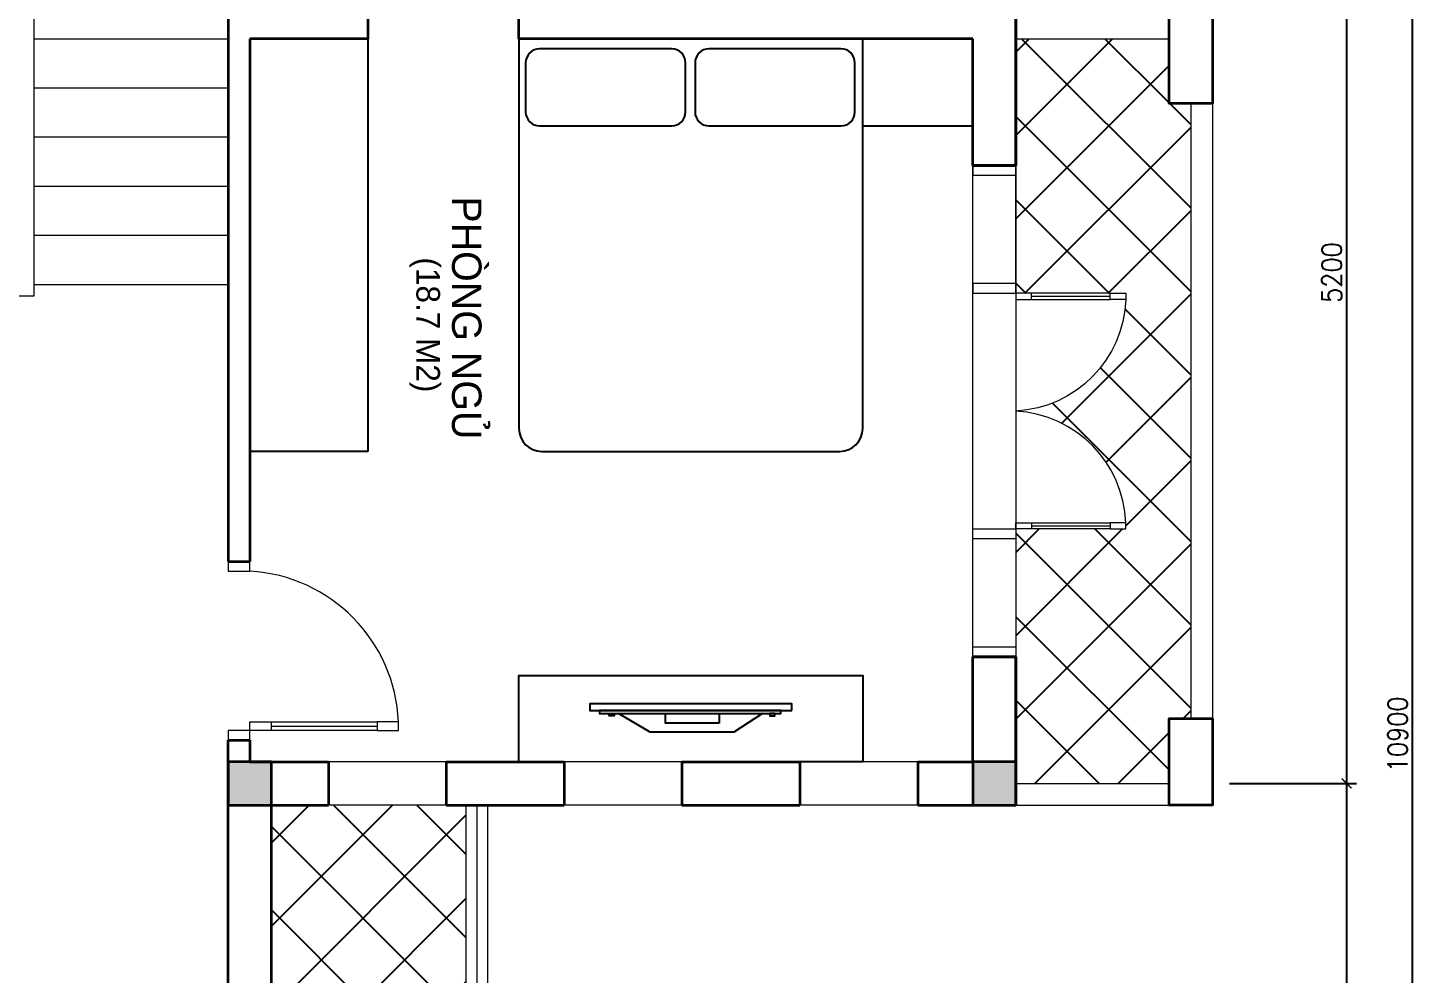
# Model space of a CAD drawing. Header units: millimetres. Extents: x -529782 to -142003, y -492574 to -273331.
# Drawn here: x -523182 to -516084, y -281430 to -276615 of the extents above; entities that cross this region are included whole.
import ezdxf

# ---------------------------------------------------------------- set-up
doc = ezdxf.new("R2010")
doc.units = ezdxf.units.MM
doc.header["$LTSCALE"] = 500
doc.header["$MEASUREMENT"] = 0
doc.header["$PDMODE"] = 3
doc.linetypes.add('CENTER', pattern=[2, 1.25, -0.25, 0.25, -0.25])
doc.linetypes.add('HIDDEN', pattern=[0.375, 0.25, -0.125])
doc.layers.get('0').update_dxf_attribs({"linetype": 'CONTINUOUS', "lineweight": 13})
doc.layers.get('Defpoints').update_dxf_attribs({"color": 255, "linetype": 'CONTINUOUS', "lineweight": 13})
for name, color, linetype, lineweight in [('1.cat 30', 30, 'CONTINUOUS', 35), ('1.cot', 2, 'CONTINUOUS', 35), ('4.dim 08', 8, 'CONTINUOUS', 13), ('7.tim 67', 67, 'CENTER', 9), ('9.text \xad white', 7, 'CONTINUOUS', 15), ('CA.dim 08', 251, 'CONTINUOUS', 13), ('CA.thay 145', 145, 'CONTINUOUS', 18), ('noithat', 15, 'CONTINUOUS', 9)]:
    doc.layers.add(name, color=color, linetype=linetype, lineweight=lineweight)
doc.layers.add('HIDE', color=8, linetype='HIDDEN')
doc.layers.add('NTHT', color=5, linetype='CONTINUOUS')
doc.styles.add('CA.JSC1', font='')
doc.styles.get("Standard").update_dxf_attribs({"font": 'txt.shx', "width": 0.9})
doc.styles.get('CA.JSC1').set_extended_font_data('.VnAvantH')
doc.dimstyles.new('CA 50', dxfattribs={"dimscale": 0, "dimtxt": 100, "dimasz": 50, "dimexe": 50, "dimexo": 0, "dimgap": 25, "dimtad": 1, "dimdec": 0, "dimzin": 0, "dimdsep": 46, "dimtxsty": 'Standard', "dimblk": 'ARCHTICK', "dimcen": 0.09, "dimdle": 50, "dimclrd": 256, "dimclre": 256, "dimclrt": 7, "dimadec": 0, "dimazin": 0, "dimtfac": 1, "dimtdec": 0, "dimtix": 1, "dimtmove": 2, "dimatfit": 3, "dimldrblk": 'DOT', "dimfxl": 1, "dimtolj": 1, "dimtzin": 0, "dimarcsym": 0})

# ---------------------------------------------------------------- blocks, each defined once
blk = doc.blocks.new('A$C1A9D127A')
at = {"layer": 'noithat', "color": 135, "linetype": 'Continuous'}
for p, q in [((50, 110), (0, 110)), ((0, 110), (0, 0)), ((50, 0), (50, 110)), ((0, 0), (50, 0))]:
    blk.add_line(p, q, dxfattribs=at)
blk = doc.blocks.new('A$C2BDB356E')
at = {"layer": 'noithat', "color": 135, "linetype": 'Continuous'}
for p, q in [((0, 600), (0, 700)), ((0, 700), (40, 700)), ((40, 700), (40, 600)), ((40, 600), (0, 600)), ((0, 100), (0, 0)), ((40, 100), (0, 100)), ((40, 0), (40, 100)), ((0, 0), (40, 0))]:
    blk.add_line(p, q, dxfattribs=at)
at = {"layer": 'noithat', "color": 8, "linetype": 'Continuous'}
for p, q in [((0, 100), (0, 600)), ((20, 600), (20, 100)), ((40, 600), (40, 100))]:
    blk.add_line(p, q, dxfattribs=at)
at = {"layer": 'noithat', "color": 1, "linetype": 'Continuous'}
blk.add_arc((10.2, 740.3), 740.9, 272.30607, 356.88123, dxfattribs=at)
blk = doc.blocks.new('_ArchTick')
at = {"color": 1, "linetype": 'ByBlock', "const_width": 0.15}
blk.add_lwpolyline([(-0.5, -0.5), (0.5, 0.5)], dxfattribs=at)
blk = doc.blocks.new('*D2049')
at = {"layer": '7.tim 67', "linetype": 'Continuous', "lineweight": -2, "transparency": 16777216}
for p, q in [((-517064, -275259.9), (-516418.8, -275259.9)), ((-516468.8, -275209.9), (-516468.8, -280509.9)), ((-517064, -280459.9), (-516418.8, -280459.9))]:
    blk.add_line(p, q, dxfattribs=at)
at = {"layer": 'Defpoints', "color": 0, "linetype": 'Continuous', "transparency": 16777216}
for p in [(-517064, -275259.9), (-517064, -280459.9), (-516468.8, -280459.9)]:
    blk.add_point(p, dxfattribs=at)
at = {"layer": '7.tim 67', "linetype": 'Continuous', "lineweight": -2, "transparency": 16777216, "xscale": 50, "yscale": 50, "zscale": 50}
for p, rotation in [((-516468.8, -275259.9), 90), ((-516468.8, -280459.9), 270)]:
    blk.add_blockref('_ArchTick', p, dxfattribs=dict(at, rotation=rotation))
at = {"layer": '7.tim 67', "color": 7, "linetype": 'Continuous', "transparency": 16777216, "insert": (-516543.8, -277859.9), "char_height": 100, "attachment_point": 5, "rotation": 90}
blk.add_mtext('\\A1;5200', dxfattribs=at)
blk = doc.blocks.new('_DOT')
at = {"color": 1, "linetype": 'ByBlock'}
blk.add_line((-0.5, 0), (-1, 0), dxfattribs=at)
at = {"color": 1, "linetype": 'ByBlock', "const_width": 0.5}
blk.add_lwpolyline([(-0.25, 0, 1), (0.25, 0, 1)], format="xyb", close=True, dxfattribs=at)
blk = doc.blocks.new('*D2050')
at = {"layer": '7.tim 67', "linetype": 'Continuous', "lineweight": -2, "transparency": 16777216}
for p, q in [((-516468.8, -280409.9), (-516468.8, -286209.9)), ((-517064, -280459.9), (-516418.8, -280459.9)), ((-517064, -286159.9), (-516418.8, -286159.9))]:
    blk.add_line(p, q, dxfattribs=at)
at = {"layer": 'Defpoints', "color": 0, "linetype": 'Continuous', "transparency": 16777216}
for p in [(-517064, -280459.9), (-517064, -286159.9), (-516468.8, -286159.9)]:
    blk.add_point(p, dxfattribs=at)
at = {"layer": '7.tim 67', "linetype": 'Continuous', "lineweight": -2, "transparency": 16777216, "xscale": 50, "yscale": 50, "zscale": 50}
for p, rotation in [((-516468.8, -280459.9), 90), ((-516468.8, -286159.9), 270)]:
    blk.add_blockref('_ArchTick', p, dxfattribs=dict(at, rotation=rotation))
at = {"layer": '7.tim 67', "color": 7, "linetype": 'Continuous', "transparency": 16777216, "insert": (-516543.8, -283309.9), "char_height": 100, "attachment_point": 5, "rotation": 90}
blk.add_mtext('\\A1;5700', dxfattribs=at)
blk = doc.blocks.new('*D2051')
at = {"layer": 'CA.dim 08', "lineweight": -2, "transparency": 16777216}
for p, q in [((-516800.8, -275259.9), (-516084.1, -275259.9)), ((-516134.1, -275209.9), (-516134.1, -286209.9)), ((-516800.8, -286159.9), (-516084.1, -286159.9))]:
    blk.add_line(p, q, dxfattribs=at)
at = {"layer": 'Defpoints', "color": 0, "transparency": 16777216}
for p in [(-516800.8, -275259.9), (-516800.8, -286159.9), (-516134.1, -286159.9)]:
    blk.add_point(p, dxfattribs=at)
at = {"layer": 'CA.dim 08', "lineweight": -2, "transparency": 16777216, "xscale": 50, "yscale": 50, "zscale": 50}
for p, rotation in [((-516134.1, -275259.9), 90), ((-516134.1, -286159.9), 270)]:
    blk.add_blockref('_ArchTick', p, dxfattribs=dict(at, rotation=rotation))
at = {"layer": 'CA.dim 08', "color": 7, "transparency": 16777216, "insert": (-516209.1, -280209.9), "char_height": 100, "attachment_point": 5, "rotation": 90}
blk.add_mtext('\\A1;10900', dxfattribs=at)
blk = doc.blocks.new('LCD')
blk.add_lwpolyline([(-293.9, -78.4), (-173.8, 0), (173.8, 0), (305.4, -78.4)])
for points in [[(-112.7, -37.4), (110.8, -37.4), (110.8, -78.4), (-112.7, -78.4)], [(-414.7, -89.6), (-414.7, -118.4), (424.3, -118.4), (424.3, -89.6)], [(-370.2, -89.6), (384.3, -89.6), (384.3, -78.4), (-370.2, -78.4)], [(-344.2, -78.4), (-324.2, -78.4), (-324.2, -67.9), (-344.2, -67.9)], [(344.2, -78.4), (324.2, -78.4), (324.2, -67.9), (344.2, -67.9)]]:
    blk.add_lwpolyline(points, close=True)

msp = doc.modelspace()

# ---------------------------------------------------------------- hatches: boundary and pattern name
at = {"layer": '1.cot'}
for points in [[(-521942.1, -280569.9), (-521942.1, -280349.9), (-522162.1, -280349.9), (-522162.1, -280569.9)], [(-518152.1, -280569.9), (-518152.1, -280349.9), (-518372.1, -280349.9), (-518372.1, -280569.9)]]:
    msp.add_hatch(color=256, dxfattribs=at).paths.add_polyline_path(points)
at = {"layer": 'HIDE'}
h = msp.add_hatch(dxfattribs=at)
h.set_pattern_fill('_USER', color=256, scale=300, angle=-45, style=0, double=1, pattern_type=0)
h.set_pattern_definition([(315, (-204996.98, -588948.3), (212.13203, 212.13203), []), (45, (-204996.98, -588948.3), (-212.13203, 212.13203), [])])
h.paths.add_polyline_path([(-517372.1, -280459.9), (-517372.1, -280129.9), (-517262.1, -280129.9), (-517262.1, -276999.9), (-517372.1, -276999.9), (-517372.1, -276669.9), (-518152.1, -276669.9), (-518152.1, -277314.9), (-518152.1, -277364.9), (-518152.1, -277914.9), (-518152.1, -277964.9), (-518072.1, -277964.9), (-517672.1, -277964.9), (-517592.1, -277964.9), (-517592.1, -277996.9, -0.386746), (-518152.1, -278564.9, -0.386746), (-517592.1, -279132.9), (-517592.1, -279164.9), (-517672.1, -279164.9), (-518072.1, -279164.9), (-518152.1, -279164.9), (-518152.1, -279814.9), (-518152.1, -280459.9)])
h = msp.add_hatch(dxfattribs=at)
h.set_pattern_fill('_USER', color=256, scale=300, angle=-45, style=0, double=1, pattern_type=0)
h.set_pattern_definition([(315, (-235734.6, -588948.3), (212.13203, 212.13203), []), (45, (-235734.6, -588948.3), (-212.13203, 212.13203), [])])
h.paths.add_polyline_path([(-520952.1, -285159.9), (-520952.1, -280569.9), (-521052.1, -280569.9), (-521652.1, -280569.9), (-521942.1, -280569.9), (-521942.1, -281569.9), (-521942.1, -281619.9), (-521942.1, -282169.9), (-521942.1, -282219.9), (-521862.1, -282219.9), (-521462.1, -282219.9), (-521382.1, -282219.9), (-521382.1, -282251.9, -0.386746), (-521942.1, -282819.9, -0.386746), (-521382.1, -283387.9), (-521382.1, -283419.9), (-521462.1, -283419.9), (-521862.1, -283419.9), (-521942.1, -283419.9), (-521942.1, -283469.9), (-521942.1, -284019.9), (-521942.1, -284069.9), (-521942.1, -285159.9)])

# ---------------------------------------------------------------- linework, layer by layer
at = {"layer": '1.cat 30'}
for p, q in [((-522162.1, -275369.9), (-522162.1, -279329.9)), ((-518152.1, -276259.9), (-518152.1, -277314.9)), ((-522052.1, -276669.9), (-522052.1, -279329.9)), ((-518152.1, -277314.9), (-518372.1, -277314.9)), ((-518152.1, -277314.9), (-518372.1, -277314.9)), ((-518152.1, -277314.9), (-518372.1, -277314.9)), ((-518372.1, -277314.9), (-518152.1, -277314.9)), ((-522162.1, -279329.9), (-522052.1, -279329.9)), ((-518152.1, -279814.9), (-518372.1, -279814.9)), ((-518152.1, -279814.9), (-518372.1, -279814.9)), ((-518152.1, -279814.9), (-518372.1, -279814.9)), ((-518372.1, -279814.9), (-518152.1, -279814.9)), ((-518152.1, -279814.9), (-518152.1, -280569.9)), ((-522162.1, -280239.9), (-522052.1, -280239.9)), ((-522052.1, -280239.9), (-522052.1, -280349.9)), ((-521652.1, -280349.9), (-521652.1, -280569.9)), ((-521052.1, -280349.9), (-521052.1, -280569.9)), ((-520452.1, -280349.9), (-520452.1, -280569.9)), ((-519852.1, -280349.9), (-519852.1, -280569.9)), ((-519252.1, -280349.9), (-519252.1, -280569.9)), ((-518652.1, -280349.9), (-518652.1, -280569.9))]:
    msp.add_line(p, q, dxfattribs=at)
for points in [[(-518152.1, -277314.9), (-518152.1, -276259.9), (-518152.1, -276259.9), (-518152.1, -275149.9), (-528172.1, -275149.9), (-528172.1, -286269.9), (-527417.1, -286269.9)], [(-518372.1, -276669.9), (-520682.1, -276669.9), (-520682.1, -276449.9)], [(-522052.1, -276559.9), (-521452.1, -276559.9), (-521452.1, -276669.9), (-522052.1, -276669.9)], [(-518372.1, -277314.9), (-518372.1, -276669.9)], [(-518652.1, -280349.9), (-518372.1, -280349.9), (-518372.1, -279814.9)], [(-518152.1, -280569.9), (-518152.1, -279814.9)], [(-522162.1, -281569.9), (-522162.1, -280239.9)], [(-522052.1, -280349.9), (-521652.1, -280349.9)], [(-521052.1, -280349.9), (-520452.1, -280349.9)], [(-519852.1, -280349.9), (-519252.1, -280349.9)], [(-521942.1, -281569.9), (-521942.1, -280569.9), (-521652.1, -280569.9)], [(-521052.1, -280569.9), (-520452.1, -280569.9)], [(-519852.1, -280569.9), (-519252.1, -280569.9)], [(-518652.1, -280569.9), (-518152.1, -280569.9)]]:
    msp.add_lwpolyline(points, dxfattribs=at)
for points in [[(-517152.1, -276559.9), (-517152.1, -276999.9), (-517372.1, -276999.9), (-517372.1, -276559.9)], [(-517152.1, -280129.9), (-517152.1, -280569.9), (-517372.1, -280569.9), (-517372.1, -280129.9)]]:
    msp.add_lwpolyline(points, close=True, dxfattribs=at)
at = {"layer": '1.cot'}
for points in [[(-522162.1, -280349.9), (-522162.1, -280569.9), (-521942.1, -280569.9), (-521942.1, -280349.9)], [(-518372.1, -280349.9), (-518372.1, -280569.9), (-518152.1, -280569.9), (-518152.1, -280349.9)]]:
    msp.add_lwpolyline(points, close=True, dxfattribs=at)
at = {"layer": '4.dim 08'}
for p, q in [((-517152.1, -276559.9), (-517152.1, -280569.9)), ((-523152.1, -276669.9), (-522162.1, -276669.9)), ((-523152.1, -276919.9), (-522162.1, -276919.9)), ((-517262.1, -276999.9), (-517262.1, -280129.9)), ((-523152.1, -277169.9), (-522162.1, -277169.9)), ((-523152.1, -277419.9), (-522162.1, -277419.9)), ((-523152.1, -277669.9), (-522162.1, -277669.9)), ((-523152.1, -277919.9), (-522162.1, -277919.9)), ((-521052.1, -280349.9), (-521652.1, -280349.9)), ((-519852.1, -280349.9), (-520452.1, -280349.9)), ((-518652.1, -280349.9), (-519252.1, -280349.9)), ((-518152.1, -280459.9), (-517372.1, -280459.9)), ((-521052.1, -280569.9), (-521652.1, -280569.9)), ((-520842.1, -280569.9), (-520842.1, -286269.9)), ((-519852.1, -280569.9), (-520452.1, -280569.9)), ((-518652.1, -280569.9), (-519252.1, -280569.9)), ((-518152.1, -280569.9), (-517152.1, -280569.9))]:
    msp.add_line(p, q, dxfattribs=at)
for points in [[(-520897.1, -280569.9), (-520897.1, -286214.9), (-524762.1, -286214.9)], [(-520952.1, -280569.9), (-520952.1, -285159.9)], [(-520842.1, -280569.9), (-520842.1, -286269.9)]]:
    msp.add_lwpolyline(points, dxfattribs=at)
at = {"layer": 'CA.dim 08'}
for p, q in [((-518152.1, -276669.9), (-517372.1, -276669.9)), ((-518372.1, -279814.9), (-518372.1, -277314.9)), ((-518152.1, -277314.9), (-518152.1, -279814.9)), ((-518152.1, -277914.9), (-518152.1, -277364.9)), ((-518152.1, -277996.9), (-518152.1, -279132.9)), ((-518152.1, -279214.9), (-518152.1, -279764.9))]:
    msp.add_line(p, q, dxfattribs=at)
msp.add_lwpolyline([(-523152.1, -276359.9), (-523152.1, -277979.9), (-523772.1, -277979.9), (-523772.1, -276359.9)], close=True, dxfattribs=at)
at = {"layer": 'CA.thay 145'}
for points in [[(-518152.1, -277364.9), (-518152.1, -277314.9), (-518372.1, -277314.9), (-518372.1, -277364.9)], [(-518152.1, -277964.9), (-518152.1, -277914.9), (-518372.1, -277914.9), (-518372.1, -277964.9)], [(-518152.1, -279164.9), (-518152.1, -279214.9), (-518372.1, -279214.9), (-518372.1, -279164.9)], [(-518152.1, -279764.9), (-518152.1, -279814.9), (-518372.1, -279814.9), (-518372.1, -279764.9)]]:
    msp.add_lwpolyline(points, close=True, dxfattribs=at)
at = {"layer": 'NTHT'}
for p, q in [((-521452.1, -276669.9), (-521452.1, -278769.9)), ((-520682.1, -276669.9), (-520682.1, -278653.3)), ((-518932.1, -276669.9), (-520682.1, -276669.9)), ((-518932.1, -278653.3), (-518932.1, -276669.9)), ((-519905.2, -276721.6), (-520577.1, -276721.6)), ((-519042.8, -276721.6), (-519714.7, -276721.6)), ((-520648.1, -276792.6), (-520648.1, -277042.4)), ((-519834.2, -277042.4), (-519834.2, -276792.6)), ((-519785.7, -276792.6), (-519785.7, -277042.4)), ((-518971.8, -277042.4), (-518971.8, -276792.6)), ((-520577.1, -277113.4), (-519905.2, -277113.4)), ((-519714.7, -277113.4), (-519042.8, -277113.4)), ((-518932.1, -277113.4), (-518372.1, -277113.4)), ((-521452.1, -278769.9), (-522052.1, -278769.9)), ((-520565.5, -278769.9), (-519048.8, -278769.9))]:
    msp.add_line(p, q, dxfattribs=at)
msp.add_lwpolyline([(-520452.1, -280349.9), (-520682.1, -280349.9), (-520682.1, -279909.9), (-518932.1, -279909.9), (-518932.1, -280349.9), (-519852.1, -280349.9)], dxfattribs=at)
for centre, radius, start, end in [((-520577.1, -276792.6), 71, 90, 180), ((-519905.2, -276792.6), 71, 0, 90), ((-519714.7, -276792.6), 71, 90, 180), ((-519042.8, -276792.6), 71, 0, 90), ((-520577.1, -277042.4), 71, 180, 270), ((-519905.2, -277042.4), 71, 270, 0), ((-519714.7, -277042.4), 71, 180, 270), ((-519042.8, -277042.4), 71, 270, 0), ((-520565.5, -278653.3), 116.7, 180, 270), ((-519048.8, -278653.3), 116.7, 270, 0)]:
    msp.add_arc(centre, radius, start, end, dxfattribs=at)

# ---------------------------------------------------------------- block references
at = {"layer": 'noithat', "rotation": 90}
for p, xscale, yscale, zscale in [((-517592.1, -277964.9), -0.8000000000465661, 0.8000000000465661, 0.8), ((-517592.1, -279164.9), 0.8000000000465661, 0.8000000000465661, 0.8), ((-521296.1, -280189.9), 1.07999999995809, 1.07999999995809, 1.08)]:
    msp.add_blockref('A$C2BDB356E', p, dxfattribs=dict(at, xscale=xscale, yscale=yscale, zscale=zscale))
for p in [(-522052.1, -279379.9), (-522052.1, -280239.9)]:
    msp.add_blockref('A$C1A9D127A', p, dxfattribs=at)
at = {"layer": 'NTHT', "xscale": 1.223999999929219, "yscale": 1.223999999929219, "zscale": 1.224, "rotation": 180}
msp.add_blockref('LCD', (-519801.2, -280198.9), dxfattribs=at)

# ---------------------------------------------------------------- texts
at = {"layer": '9.text \xad white', "style": 'CA.JSC1'}
for s, height, p in [('phßng ngñ', 150, (-521022.9, -277472.1)), ('(18.7 M2)', 120, (-521204.2, -277782.8))]:
    msp.add_text(s, height=height, rotation=270, dxfattribs=at).set_placement(p)

# ---------------------------------------------------------------- dimensions: what is measured, and where the dimension line sits
at = {"layer": '7.tim 67', "color": 9, "linetype": 'Continuous'}
for base, p1, p2, picture, middle in [((-516468.8, -280459.9), (-517064, -275259.9), (-517064, -280459.9), '*D2049', (-516543.8, -277859.9)), ((-516468.8, -286159.9), (-517064, -280459.9), (-517064, -286159.9), '*D2050', (-516543.8, -283309.9))]:
    dim = msp.add_linear_dim(base=base, p1=p1, p2=p2, angle=270, dimstyle='CA 50', override={"dimscale": 1}, dxfattribs=at)
    dim.commit()
    dim.dimension.update_dxf_attribs({"geometry": picture, "text_midpoint": middle})
at = {"layer": 'CA.dim 08'}
dim = msp.add_linear_dim(base=(-516134.1, -286159.9), p1=(-516800.8, -275259.9), p2=(-516800.8, -286159.9), angle=270, dimstyle='CA 50', override={"dimscale": 1, "dimfxl": 0}, dxfattribs=at)
dim.commit()
dim.dimension.update_dxf_attribs({"geometry": '*D2051', "text_midpoint": (-516209.1, -280209.9), "dimtype": 160})

doc.saveas('drawing.dxf')
